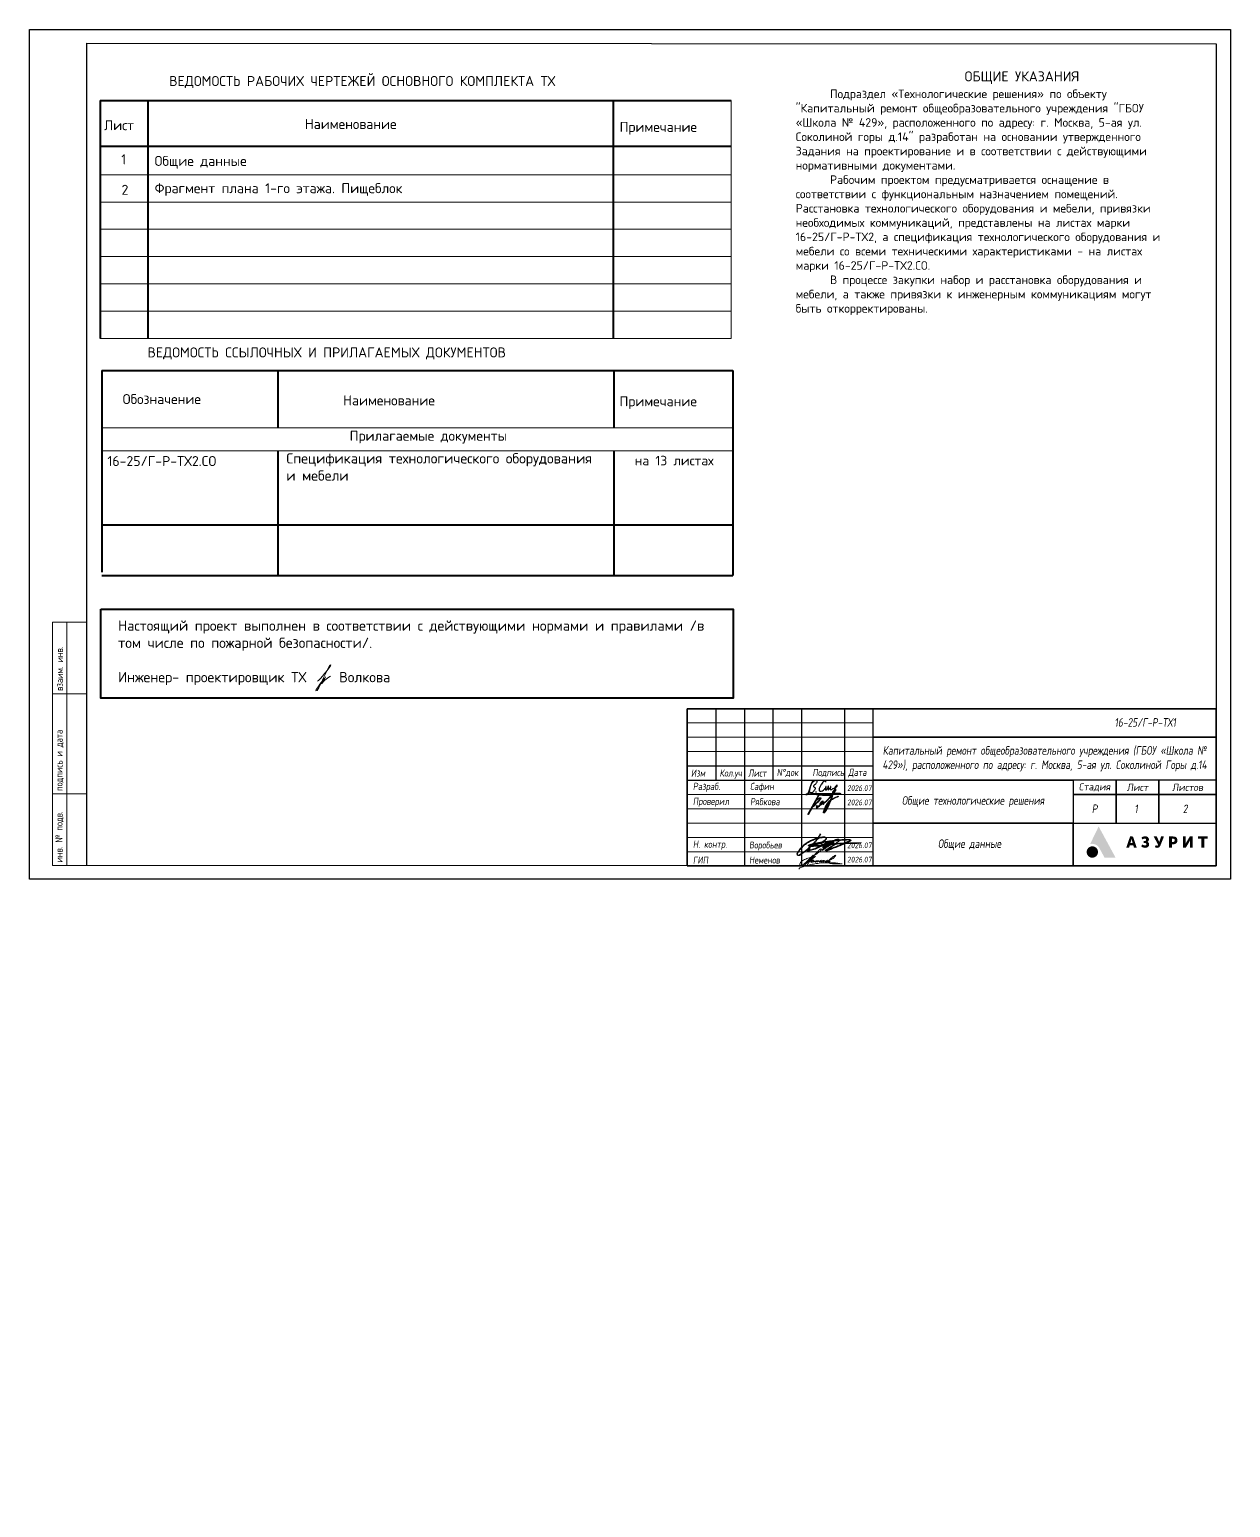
# Model space of a CAD drawing. Header units: millimetres. Extents: x -314343 to 8741575, y 21428 to 162031.
# Drawn here: x -302408 to -260408, y 76309 to 127980 of the extents above; entities that cross this region are included whole.
import ezdxf
from ezdxf.enums import TextEntityAlignment as Align

# ---------------------------------------------------------------- set-up
doc = ezdxf.new("R2010")
doc.units = ezdxf.units.MM
doc.header["$MEASUREMENT"] = 0
doc.layers.get('0').update_dxf_attribs({"color": 250, "lineweight": 9})
doc.layers.get('Defpoints').update_dxf_attribs({"color": 6})
for name, color, linetype, lineweight in [('_0', 250, 'Continuous', 9), ('_STAMP', 250, 'Continuous', 30), ('_TEXT', 189, 'Continuous', 30), ('АР_Штриховка кирпич', 250, 'Continuous', 9), ('ШТАМП', 7, 'Continuous', 15)]:
    doc.layers.add(name, color=color, linetype=linetype, lineweight=lineweight)
doc.layers.add('ПОДПИСИ', color=7, linetype='Continuous', lineweight=9, true_color=0x0052a5)
doc.styles.add('ICOCPEUR', font='isocpeur.ttf')
doc.styles.add('ISOCUPER', font='isocpeur.ttf', dxfattribs={"width": 0.85, "oblique": 7})
doc.styles.get("Standard").update_dxf_attribs({"font": 'isocpeur.ttf', "width": 0.7})
doc.styles.add('Архитект', font='isocpeur.ttf', dxfattribs={"width": 0.8, "oblique": 8})
doc.styles.add('Архитектурный', font='isocpeur.ttf', dxfattribs={"oblique": 8})
doc.styles.add('Архитектурный размер', font='isocpeur.ttf', dxfattribs={"width": 0.8, "oblique": 8})

# ---------------------------------------------------------------- blocks, each defined once
blk = doc.blocks.new('*T639')
at = {"layer": 'ШТАМП', "ltscale": 500, "transparency": 16777216}
for p, q in [((0, 0), (0, 8500)), ((0, 8500), (1200, 8500)), ((500, 0), (500, 8500)), ((1200, 0), (1200, 8500)), ((0, 6000), (1200, 6000)), ((0, 2500), (1200, 2500)), ((0, 0), (1200, 0))]:
    blk.add_line(p, q, dxfattribs=at)
at = {"layer": 'ШТАМП', "ltscale": 500, "transparency": 16777216, "char_height": 250, "attachment_point": 4, "rotation": 90}
for s, insert, width in [('взаим. инв.', (250, 6100), 2300), ('подпись и дата', (250, 2600), 3300), ('инв. № подв.', (250, 100), 2300)]:
    blk.add_mtext(s, dxfattribs=dict(at, insert=insert, width=width))
blk = doc.blocks.new('Логотип Азурит')
at = {"layer": '_STAMP', "linetype": 'Continuous', "true_color": 0x2a3756}
h = blk.add_hatch(color=159, dxfattribs=at)
h.dxf.hatch_style = 1
h.paths.add_polyline_path([(-39.4, 8.5), (-40.02, 9.65), (-40.61, 10.74), (-41.14, 11.7), (-41.62, 12.59), (-41.79, 12.89), (-41.86, 13.01), (-41.91, 12.94), (-41.99, 12.78), (-42.39, 11.96), (-42.77, 11.18), (-43.09, 10.5), (-43.47, 9.72), (-44.18, 8.26), (-44.5, 7.6), (-44.73, 7.14), (-44.85, 6.9), (-44.7, 6.93), (-44.51, 6.95), (-44.27, 6.97), (-44.09, 6.97), (-43.91, 6.96), (-43.74, 6.94), (-43.56, 6.91), (-43.39, 6.87), (-43.22, 6.81), (-43.05, 6.75), (-42.89, 6.68), (-42.73, 6.59), (-42.58, 6.5), (-42.43, 6.4), (-42.29, 6.29), (-42.15, 6.17), (-42.03, 6.04), (-41.91, 5.91), (-41.79, 5.77), (-41.72, 5.65), (-41.63, 5.5), (-41.3, 4.9), (-41.02, 4.39), (-40.57, 3.56), (-40.05, 2.59), (-39.78, 2.11), (-37.86, 2.11), (-36.5, 2.11), (-35.94, 2.12), (-36.48, 3.13), (-36.82, 3.75), (-37.16, 4.37), (-37.67, 5.33), (-38.2, 6.3), (-38.54, 6.93), (-38.87, 7.53)])
at = {"layer": '_STAMP', "linetype": 'Continuous', "true_color": 0x1447b7}
h = blk.add_hatch(color=162, dxfattribs=at)
h.dxf.hatch_style = 1
h.paths.add_polyline_path([(-42.09, 4.22), (-42.11, 4.4), (-42.15, 4.58), (-42.2, 4.76), (-42.27, 4.93), (-42.35, 5.1), (-42.45, 5.26), (-42.57, 5.41), (-42.7, 5.55), (-42.8, 5.64), (-42.91, 5.72), (-43.14, 5.86), (-43.38, 5.97), (-43.63, 6.05), (-43.89, 6.09), (-44.15, 6.1), (-44.42, 6.07), (-44.55, 6.04), (-44.68, 6.01), (-44.87, 5.94), (-45.05, 5.85), (-45.22, 5.74), (-45.37, 5.62), (-45.51, 5.49), (-45.63, 5.35), (-45.75, 5.19), (-45.84, 5.03), (-45.92, 4.85), (-45.98, 4.67), (-46.03, 4.49), (-46.06, 4.29), (-46.07, 4.1), (-46.05, 3.9), (-46.02, 3.7), (-45.97, 3.51), (-45.92, 3.37), (-45.87, 3.24), (-45.8, 3.11), (-45.72, 2.99), (-45.64, 2.88), (-45.54, 2.77), (-45.44, 2.67), (-45.33, 2.57), (-45.22, 2.49), (-45.1, 2.41), (-44.98, 2.34), (-44.85, 2.28), (-44.72, 2.22), (-44.58, 2.18), (-44.44, 2.15), (-44.3, 2.13), (-44.05, 2.12), (-43.8, 2.14), (-43.57, 2.19), (-43.34, 2.26), (-43.12, 2.37), (-42.92, 2.5), (-42.73, 2.65), (-42.56, 2.83), (-42.44, 2.99), (-42.34, 3.15), (-42.26, 3.32), (-42.19, 3.49), (-42.14, 3.67), (-42.11, 3.85), (-42.09, 4.03)])
at = {"layer": '_STAMP', "linetype": 'Continuous', "true_color": 0x2a3756}
h = blk.add_hatch(color=159, dxfattribs=at)
h.dxf.hatch_style = 1
h.paths.add_polyline_path([(-29.3, 7.88), (-29.63, 8.84), (-29.86, 9.53), (-30.37, 9.54), (-30.87, 9.54), (-30.93, 9.38), (-31.26, 8.4), (-31.64, 7.27), (-31.97, 6.31), (-32.19, 5.64), (-32.05, 5.63), (-31.71, 5.62), (-31.23, 5.62), (-31.11, 6.03), (-30.99, 6.44), (-30.37, 6.44), (-29.75, 6.44), (-29.63, 6.03), (-29.52, 5.62), (-29.03, 5.62), (-28.54, 5.62), (-28.6, 5.8), (-28.93, 6.79)])
h.paths.add_polyline_path([(-30.77, 7.21), (-30.74, 7.31), (-30.56, 7.93), (-30.43, 8.43), (-30.39, 8.59), (-30.37, 8.65), (-30.35, 8.64), (-30.31, 8.45), (-30.22, 8.08), (-30.11, 7.66), (-30.01, 7.33), (-29.97, 7.21), (-30.37, 7.21)], flags=16)
h = blk.add_hatch(color=159, dxfattribs=at)
h.dxf.hatch_style = 1
h.paths.add_polyline_path([(-24.39, 7.35), (-24.47, 7.43), (-24.56, 7.5), (-24.66, 7.56), (-24.81, 7.65), (-24.74, 7.69), (-24.65, 7.75), (-24.55, 7.86), (-24.45, 7.97), (-24.38, 8.09), (-24.35, 8.18), (-24.32, 8.25), (-24.31, 8.34), (-24.3, 8.45), (-24.3, 8.65), (-24.31, 8.73), (-24.34, 8.82), (-24.41, 8.99), (-24.51, 9.14), (-24.63, 9.28), (-24.78, 9.39), (-24.95, 9.48), (-25.13, 9.55), (-25.34, 9.59), (-25.56, 9.6), (-25.74, 9.6), (-25.91, 9.58), (-26.08, 9.55), (-26.23, 9.51), (-26.39, 9.46), (-26.53, 9.39), (-26.67, 9.32), (-26.8, 9.23), (-26.9, 9.15), (-26.81, 8.98), (-26.64, 8.66), (-26.54, 8.5), (-26.51, 8.5), (-26.46, 8.54), (-26.35, 8.61), (-26.21, 8.67), (-26.07, 8.73), (-25.93, 8.77), (-25.82, 8.79), (-25.72, 8.79), (-25.62, 8.79), (-25.53, 8.76), (-25.46, 8.73), (-25.39, 8.68), (-25.34, 8.62), (-25.3, 8.55), (-25.26, 8.45), (-25.26, 8.36), (-25.27, 8.27), (-25.32, 8.18), (-25.36, 8.13), (-25.39, 8.08), (-25.44, 8.05), (-25.49, 8.02), (-25.63, 7.99), (-25.84, 7.98), (-26.1, 7.97), (-26.1, 7.6), (-26.1, 7.24), (-25.78, 7.23), (-25.54, 7.21), (-25.45, 7.2), (-25.38, 7.18), (-25.33, 7.15), (-25.28, 7.12), (-25.25, 7.08), (-25.21, 7.02), (-25.19, 6.96), (-25.17, 6.9), (-25.17, 6.76), (-25.18, 6.7), (-25.2, 6.64), (-25.23, 6.58), (-25.26, 6.53), (-25.31, 6.49), (-25.37, 6.45), (-25.44, 6.43), (-25.52, 6.41), (-25.69, 6.39), (-25.78, 6.39), (-25.87, 6.41), (-26, 6.45), (-26.16, 6.51), (-26.3, 6.6), (-26.43, 6.69), (-26.53, 6.76), (-26.77, 6.45), (-26.93, 6.26), (-26.97, 6.2), (-26.98, 6.15), (-26.97, 6.11), (-26.94, 6.07), (-26.82, 5.97), (-26.62, 5.84), (-26.41, 5.73), (-26.19, 5.65), (-25.97, 5.59), (-25.78, 5.57), (-25.53, 5.57), (-25.3, 5.58), (-25.12, 5.61), (-24.99, 5.65), (-24.87, 5.71), (-24.75, 5.78), (-24.64, 5.85), (-24.54, 5.94), (-24.45, 6.03), (-24.37, 6.13), (-24.31, 6.23), (-24.25, 6.37), (-24.21, 6.51), (-24.2, 6.66), (-24.2, 6.82), (-24.21, 6.94), (-24.24, 7.06), (-24.28, 7.16), (-24.33, 7.26)])
h = blk.add_hatch(color=159, dxfattribs=at)
h.dxf.hatch_style = 1
h.paths.add_polyline_path([(-19.61, 8.04), (-19.36, 8.68), (-19.14, 9.22), (-19.03, 9.53), (-19.17, 9.54), (-19.52, 9.54), (-20.02, 9.54), (-20.05, 9.44), (-20.31, 8.65), (-20.59, 7.81), (-20.63, 7.68), (-20.66, 7.62), (-20.67, 7.61), (-20.7, 7.67), (-20.82, 7.97), (-21.01, 8.4), (-21.34, 9.1), (-21.54, 9.54), (-22.06, 9.54), (-22.58, 9.54), (-22.4, 9.17), (-21.88, 8.17), (-21.32, 7.06), (-21.11, 6.63), (-21.09, 6.56), (-21.1, 6.52), (-21.15, 6.45), (-21.21, 6.41), (-21.28, 6.38), (-21.37, 6.37), (-21.45, 6.37), (-21.55, 6.39), (-21.64, 6.43), (-21.74, 6.49), (-21.82, 6.53), (-21.86, 6.49), (-21.92, 6.39), (-22.11, 6.05), (-22.23, 5.85), (-22.18, 5.81), (-22.08, 5.75), (-21.95, 5.69), (-21.81, 5.63), (-21.69, 5.59), (-21.51, 5.57), (-21.31, 5.57), (-21.12, 5.59), (-20.97, 5.62), (-20.88, 5.66), (-20.79, 5.71), (-20.71, 5.77), (-20.63, 5.84), (-20.56, 5.93), (-20.48, 6.02), (-20.35, 6.23), (-20.28, 6.35), (-20.21, 6.51), (-19.92, 7.25)])
h = blk.add_hatch(color=159, dxfattribs=at)
h.dxf.hatch_style = 1
h.paths.add_polyline_path([(-14.46, 7.53), (-14.41, 7.64), (-14.37, 7.74), (-14.33, 7.96), (-14.31, 8.19), (-14.32, 8.41), (-14.37, 8.63), (-14.45, 8.83), (-14.5, 8.93), (-14.55, 9.02), (-14.62, 9.1), (-14.69, 9.18), (-14.81, 9.29), (-14.92, 9.37), (-15.06, 9.43), (-15.21, 9.49), (-15.33, 9.52), (-15.49, 9.53), (-16.3, 9.54), (-17.21, 9.54), (-17.21, 7.58), (-17.21, 5.62), (-16.73, 5.62), (-16.25, 5.62), (-16.25, 6.23), (-16.25, 6.83), (-15.87, 6.83), (-15.58, 6.84), (-15.35, 6.86), (-15.17, 6.91), (-14.99, 6.98), (-14.83, 7.08), (-14.69, 7.2), (-14.56, 7.36)])
h.paths.add_polyline_path([(-15.6, 7.68), (-15.67, 7.66), (-15.95, 7.66), (-16.25, 7.66), (-16.25, 8.2), (-16.25, 8.74), (-15.93, 8.73), (-15.64, 8.72), (-15.57, 8.7), (-15.51, 8.67), (-15.42, 8.6), (-15.35, 8.51), (-15.32, 8.45), (-15.3, 8.39), (-15.29, 8.19), (-15.29, 8.07), (-15.3, 8), (-15.32, 7.94), (-15.35, 7.88), (-15.39, 7.82), (-15.43, 7.78), (-15.53, 7.71)], flags=16)
h = blk.add_hatch(color=159, dxfattribs=at)
h.dxf.hatch_style = 1
h.paths.add_polyline_path([(-10.09, 7.82), (-9.98, 8.03), (-9.94, 8.12), (-9.95, 7.93), (-9.96, 7.49), (-9.97, 6.69), (-9.97, 5.62), (-9.5, 5.62), (-9.04, 5.62), (-9.04, 7.58), (-9.04, 9.54), (-9.51, 9.54), (-9.99, 9.54), (-10.36, 8.91), (-10.84, 8.1), (-11.03, 7.78), (-11.26, 7.34), (-11.37, 7.13), (-11.42, 7.05), (-11.41, 7.31), (-11.39, 7.78), (-11.39, 8.55), (-11.39, 9.54), (-11.86, 9.54), (-12.34, 9.54), (-12.34, 7.58), (-12.34, 5.62), (-11.86, 5.62), (-11.37, 5.62), (-11.18, 5.95), (-10.61, 6.89), (-10.31, 7.42)])
h = blk.add_hatch(color=159, dxfattribs=at)
h.dxf.hatch_style = 1
h.paths.add_polyline_path([(-3.74, 9.14), (-3.74, 9.54), (-5.42, 9.54), (-7.09, 9.54), (-7.09, 9.14), (-7.09, 8.74), (-6.5, 8.74), (-5.9, 8.74), (-5.9, 7.18), (-5.9, 5.62), (-5.43, 5.62), (-4.95, 5.62), (-4.95, 7.18), (-4.95, 8.74), (-4.35, 8.74), (-3.74, 8.74)])
blk = doc.blocks.new('A$Cd93aea02')
at = {"lineweight": 25}
for p, q in [((-4384, -1932), (-1367, 3562)), ((-4262, -1932), (-1245, 3562))]:
    blk.add_line(p, q, dxfattribs=at)
for points in [[(-1879, 618), (-2051, 66), (-897, 875), (-230, 1770), (-1039, 931), (-985, 788), (-326, 1305), (67, 1533), (-214, 885), (-164, 1092), (132, 1354), (312, 1478), (2149, 3300), (3339, 5144), (2538, 4319), (2473, 3970), (-36, -1467), (1397, 1518), (4116, 3176)], [(-1756, 618), (-1928, 66), (-775, 875), (-107, 1770), (-916, 931), (-863, 788), (-203, 1305), (189, 1533), (-92, 885), (-41, 1092), (254, 1354), (434, 1478), (2272, 3300), (3462, 5144), (2661, 4319), (2596, 3970), (87, -1467), (1519, 1518), (4239, 3176)], [(-2336, 1798), (-1774, 2325), (-1108, 2692), (-3367, -80)], [(-2213, 1798), (-1651, 2325), (-985, 2692), (-3244, -80)], [(-1367, 3562), (-1204, 3712), (-1054, 3787)], [(-1245, 3562), (-1081, 3712), (-931, 3787)]]:
    blk.add_spline(points, degree=3, dxfattribs=at)
blk = doc.blocks.new('A$C2B604C4E')
at = {"lineweight": 25, "ltscale": 100}
blk.add_hatch(color=0, dxfattribs=at).paths.add_polyline_path([(-415, -285, 1), (-378, -285, 1)])
at = {"color": 0, "lineweight": 25, "ltscale": 100}
blk.add_circle((-396, -285), 18.4, dxfattribs=at)
for points in [[(203, 304), (158, 344), (115, 350), (65, 344), (15, 303), (-71, 189), (-144, 42), (-192, -41), (-212, -123), (-212, -174), (-185, -212), (-139, -238), (-83, -238), (48, -174), (112, -108), (161, -60), (200, -8), (209, 29), (200, 49), (177, 25), (161, -19), (165, -99), (189, -171), (273, -99), (300, -67), (326, -16), (350, 23), (350, 46), (343, 63), (315, 63), (312, 34), (316, -67), (323, -160), (411, -86), (473, -19), (492, 26), (481, 51), (462, 25), (478, -149), (610, -85), (731, -21), (850, 62), (850, 138), (809, 106), (673, -143), (546, -443), (483, -481), (372, -495), (162, -495), (-194, -468), (-559, -434), (-733, -420), (-911, -407), (-993, -425), (-943, -425), (-783, -405), (-661, -379), (-433, -372), (-46, -372), (381, -372), (744, -354), (967, -354), (1071, -372)], [(-609, 351), (-787, -188), (-841, -377), (-893, -450), (-817, -266), (-634, 250), (-487, 382), (-385, 416), (-344, 416), (-344, 341), (-369, 268), (-414, 205), (-480, 131), (-544, 66), (-544, 44), (-506, 6), (-453, -38), (-453, -89), (-487, -185), (-548, -258), (-612, -314), (-659, -332), (-721, -308), (-748, -268)]]:
    blk.add_spline(points, degree=3, dxfattribs=at)
blk = doc.blocks.new('Воробьев')
at = {"color": 0}
for points in [[(9, 6.23), (8.81, 5.8), (8.47, 5.27), (8.06, 4.65), (7.64, 4.14), (7.22, 3.56), (6.72, 3.01), (6.11, 2.31), (5.34, 1.61), (4.69, 1), (3.94, 0.4), (3.23, -0.16), (2.53, -0.65), (1.89, -1.09), (1.34, -1.28), (1.02, -1.07), (0.94, -0.69), (1.15, -0.19), (1.44, 0.22), (1.96, 0.94), (2.46, 1.52), (2.89, 1.97), (3.29, 2.38), (3.79, 2.78), (4.4, 3.2), (5.19, 3.67), (5.98, 4.05), (6.55, 4.3), (7.29, 4.56), (7.91, 4.74), (8.67, 4.94), (9.55, 5.11), (10.18, 5.19), (10.76, 5.1), (10.97, 4.89), (10.94, 4.46), (10.66, 4.11), (10.33, 3.82), (9.6, 3.39), (8.89, 3.03), (8.22, 2.76), (7.46, 2.41), (6.88, 2.19), (6.5, 2.15), (6.49, 2.23), (6.75, 2.44), (7.37, 2.71), (8.05, 2.96), (8.6, 3.07), (9.07, 3.1), (9.42, 3.03), (9.52, 2.83), (9.47, 2.44), (9.3, 2.18), (8.99, 1.9), (8.61, 1.65), (8.09, 1.43), (7.11, 1.04), (6.25, 0.73), (5.34, 0.49), (4.81, 0.42), (4.32, 0.49), (4.32, 0.67), (4.44, 0.76), (4.61, 0.86), (5.42, 1.09)], [(9.07, 6.13), (8.88, 5.69), (8.54, 5.16), (8.13, 4.55), (7.71, 4.04), (7.29, 3.45), (6.79, 2.9), (6.18, 2.21), (5.41, 1.5), (4.76, 0.9), (4, 0.29), (3.3, -0.27), (2.6, -0.76), (1.96, -1.19), (1.41, -1.38), (1.09, -1.18), (1.01, -0.79), (1.22, -0.29), (1.51, 0.12), (2.03, 0.83), (2.53, 1.42), (2.96, 1.86), (3.36, 2.27), (3.86, 2.67), (4.47, 3.1), (5.26, 3.56), (6.05, 3.95), (6.62, 4.2), (7.36, 4.46), (7.98, 4.63), (8.74, 4.84), (9.62, 5), (10.25, 5.09), (10.83, 5), (11.04, 4.78), (11.01, 4.35), (10.73, 4), (10.4, 3.71), (9.67, 3.29), (8.96, 2.92), (8.29, 2.65), (7.53, 2.31), (6.95, 2.09), (6.57, 2.04), (6.56, 2.12), (6.82, 2.34), (7.44, 2.61), (8.12, 2.86), (8.67, 2.96), (9.14, 3), (9.49, 2.92), (9.59, 2.73), (9.54, 2.34), (9.37, 2.08), (9.06, 1.8), (8.68, 1.55), (8.16, 1.32), (7.18, 0.93), (6.32, 0.63), (5.41, 0.38), (4.88, 0.32), (4.39, 0.39), (4.39, 0.56), (4.51, 0.66), (4.68, 0.76), (5.49, 0.98)]]:
    blk.add_spline(points, degree=3, dxfattribs=at)
for points in [[(23.09, 3.04), (19.6, 2.99), (16.88, 2.95), (15.26, 2.8), (13.68, 2.68), (11.9, 2.53), (10.74, 2.41), (9.29, 2.14), (7.52, 2.04), (6.46, 1.95), (5.89, 1.94), (5.28, 1.96), (4.94, 2.06), (4.85, 2.22), (4.95, 2.31), (5.22, 2.4), (5.81, 2.6), (6.31, 2.74), (6.95, 2.9), (7.74, 3.05), (9.12, 3.32), (11.12, 3.63), (12.77, 3.84), (14.84, 4.04), (16.43, 4.21), (17.58, 4.27), (18.78, 4.34), (19.26, 4.28), (19.55, 4.19), (19.63, 4.04), (19.5, 3.92), (19.23, 3.75), (18.51, 3.41), (17.75, 3.07), (16.46, 2.49), (15.49, 2.1), (14.61, 1.73), (13.82, 1.42), (13.18, 1.2), (12.55, 0.9), (11.86, 0.65), (11.27, 0.44), (10.95, 0.4), (10.83, 0.43), (10.84, 0.49), (10.93, 0.59), (11.35, 0.85), (11.85, 1.24), (12.69, 1.78), (13.15, 2.09), (13.75, 2.47), (14.58, 3.04), (15.03, 3.38), (15.41, 3.75), (15.63, 4.03), (15.6, 4.2), (15.48, 4.27), (15.14, 4.32), (14.86, 4.24), (14.51, 4.16), (14.21, 4.04), (13.45, 3.79), (13.02, 3.58), (12.51, 3.22), (11.86, 2.75), (11.26, 2.22), (10.74, 1.69), (10.22, 1.14), (9.48, 0.44), (9.91, 0.77), (10.4, 1.13), (10.94, 1.5), (11.68, 1.99), (13.09, 2.87), (13.46, 3.15), (13.93, 3.43), (13.64, 3.3), (13.14, 3.07), (12.58, 2.83), (12.04, 2.58), (10.84, 2.06), (10.51, 1.91), (10.03, 1.87), (9.83, 2.07), (10.16, 2.37), (10.72, 2.68), (11.51, 3.12), (11.91, 3.2), (12.37, 3.24), (12.59, 3.05), (12.34, 2.77), (11.77, 2.09), (11.32, 1.81), (10.87, 1.54), (10.48, 1.35), (10.03, 1.33), (9.92, 1.56), (10.05, 1.81), (10.29, 2.09), (10.63, 2.48), (11.01, 2.79), (11.56, 3.15), (11.75, 3.24), (11, 2.99), (10.23, 2.6), (9.88, 2.39), (9.2, 1.91)], [(23.16, 2.93), (19.67, 2.89), (16.95, 2.84), (15.33, 2.7), (13.75, 2.58), (11.97, 2.43), (10.81, 2.31), (9.36, 2.04), (7.59, 1.93), (6.53, 1.85), (5.96, 1.84), (5.35, 1.86), (5.01, 1.96), (4.92, 2.11), (5.02, 2.2), (5.29, 2.3), (5.88, 2.5), (6.38, 2.64), (7.02, 2.8), (7.81, 2.95), (9.19, 3.22), (11.19, 3.52), (12.84, 3.73), (14.91, 3.94), (16.5, 4.11), (17.65, 4.16), (18.85, 4.23), (19.33, 4.18), (19.62, 4.08), (19.7, 3.94), (19.57, 3.82), (19.3, 3.65), (18.58, 3.3), (17.82, 2.97), (16.53, 2.39), (15.56, 1.99), (14.68, 1.63), (13.89, 1.32), (13.25, 1.09), (12.62, 0.79), (11.93, 0.54), (11.34, 0.33), (11.02, 0.3), (10.9, 0.32), (10.91, 0.39), (11, 0.48), (11.42, 0.75), (11.92, 1.13), (12.75, 1.68), (13.22, 1.98), (13.82, 2.37), (14.65, 2.93), (15.1, 3.28), (15.48, 3.65), (15.7, 3.93), (15.67, 4.1), (15.55, 4.17), (15.21, 4.22), (14.93, 4.14), (14.58, 4.06), (14.28, 3.93), (13.52, 3.68), (13.09, 3.47), (12.58, 3.12), (11.93, 2.65), (11.33, 2.11), (10.81, 1.58), (10.29, 1.03), (9.55, 0.33), (9.98, 0.66), (10.47, 1.03), (11.01, 1.4), (11.75, 1.89), (13.16, 2.77), (13.53, 3.04), (14, 3.32), (13.71, 3.19), (13.21, 2.96), (12.65, 2.73), (12.11, 2.48), (10.91, 1.95), (10.58, 1.8), (10.1, 1.76), (9.9, 1.96), (10.23, 2.26), (10.79, 2.58), (11.58, 3.02), (11.98, 3.1), (12.44, 3.13), (12.66, 2.95), (12.41, 2.67), (11.84, 1.99), (11.39, 1.7), (10.94, 1.43), (10.55, 1.24), (10.1, 1.23), (9.99, 1.46), (10.12, 1.71), (10.36, 1.99), (10.7, 2.37), (11.08, 2.68), (11.63, 3.05), (11.82, 3.14), (11.07, 2.89), (10.3, 2.49), (9.95, 2.28), (9.27, 1.8)]]:
    blk.add_open_spline(points, degree=3, dxfattribs=at)
blk = doc.blocks.new('Неменов')
at = {"layer": 'ПОДПИСИ'}
for points in [[(44385.28, 26773.62), (44385.4, 26773.92), (44385.82, 26774.46), (44386.26, 26774.88), (44386.68, 26775.31), (44386.92, 26775.52), (44387.56, 26776.07), (44386.71, 26775.48), (44386.36, 26775.33), (44385.84, 26775.08), (44385.47, 26774.85), (44385.17, 26774.54), (44384.9, 26774.25), (44384.73, 26774), (44384.56, 26773.64), (44384.97, 26774.05), (44385.56, 26774.6), (44386.05, 26775.09), (44386.7, 26775.75), (44387.01, 26776.08), (44387.52, 26776.69), (44387.97, 26777.16), (44388.49, 26777.69), (44388.73, 26777.9), (44389, 26778.06), (44389.12, 26778.06), (44389.12, 26777.92), (44388.98, 26777.64), (44388.37, 26777.08), (44387.89, 26776.67), (44387.28, 26776.32), (44386.37, 26775.82), (44385.14, 26775.39), (44383.93, 26774.83), (44383.43, 26774.36), (44383.22, 26773.85), (44383.22, 26773.49), (44383.72, 26773.37), (44384.08, 26773.64), (44385.13, 26774.59), (44386.04, 26775.51), (44386.97, 26776.37), (44385.33, 26774.76)], [(44386.27, 26774.52), (44386.76, 26774.69), (44387.03, 26774.95), (44386.83, 26774.95), (44386.31, 26774.62), (44386.27, 26774.52), (44386.27, 26774.45), (44387.35, 26774.7), (44386.98, 26774.46), (44387.97, 26774.88), (44387.47, 26774.52), (44387.47, 26774.4), (44388.35, 26774.86), (44388, 26774.48), (44389.15, 26774.96), (44388.51, 26774.46), (44389.67, 26774.88), (44389.02, 26774.44), (44390, 26774.86), (44389.59, 26774.46), (44390.84, 26774.98), (44390.23, 26774.54), (44391.84, 26775.15), (44392.4, 26775.45), (44392.82, 26775.9), (44393.19, 26776.38), (44392.41, 26775.93), (44391.71, 26775.35), (44391.18, 26774.88), (44390.97, 26774.55), (44390.97, 26774.44), (44391.38, 26774.51), (44391.54, 26774.67), (44391.11, 26774.67), (44390.59, 26774.54), (44390.46, 26774.41), (44390.9, 26774.2), (44394.9, 26773.96)], [(44383.03, 26772.46), (44383.03, 26772.68), (44383.41, 26772.91), (44384.1, 26773.16), (44385.03, 26773.42), (44386.21, 26773.74), (44387.75, 26774), (44389.31, 26774.23), (44390.9, 26774.23), (44392.49, 26774.23), (44394.9, 26773.96)]]:
    blk.add_spline(points, degree=3, dxfattribs=at)
blk = doc.blocks.new('A$Ca2c60459')
at = {"layer": '_STAMP', "lineweight": 30}
for p, q in [((-175.17, 55.13), (-175.17, 30.13)), ((-165.17, 55.13), (-165.17, 0.13)), ((-155.17, 55.13), (-155.17, 30.13)), ((-145.17, 55.13), (-145.17, 0.13)), ((-130.17, 55.13), (-130.17, 0.13)), ((-185.17, 35.13), (-120.17, 35.13)), ((-185.17, 30.13), (-120.17, 30.13))]:
    blk.add_line(p, q, dxfattribs=at)
at = {"layer": '_STAMP', "lineweight": -2}
for p, q in [((-120.17, 55.13), (-120.17, 0.13)), ((-185.17, 50.13), (-120.17, 50.13)), ((-185.17, 45.13), (-120.17, 45.13)), ((-185.17, 40.13), (-120.17, 40.13)), ((-185.17, 25.13), (-120.17, 25.13)), ((-185.17, 20.13), (-120.17, 20.13)), ((-185.17, 15.13), (-120.17, 15.13)), ((-185.17, 10.13), (-120.17, 10.13)), ((-185.17, 5.13), (-120.17, 5.13))]:
    blk.add_line(p, q, dxfattribs=at)
blk.add_lwpolyline([(-185.17, 0.13), (-0.17, 0.13), (-0.17, 55.13), (-185.17, 55.13)], close=True, dxfattribs=at)
at = {"layer": '_STAMP', "lineweight": 30}
for points in [[(-185.17, 0.13), (-0.17, 0.13), (-0.17, 55.13), (-185.17, 55.13)], [(-120.17, 55.13), (-0.17, 55.13), (-0.17, 45.13), (-120.17, 45.13)], [(-120.17, 45.13), (-0.17, 45.13), (-0.17, 30.13), (-120.17, 30.13)], [(-120.17, 30.13), (-50.17, 30.13), (-50.17, 15.13), (-120.17, 15.13)], [(-50.17, 25.13), (-35.17, 25.13), (-35.17, 30.13), (-50.17, 30.13)], [(-35.17, 25.13), (-20.17, 25.13), (-20.17, 30.13), (-35.17, 30.13)], [(-20.17, 25.13), (-0.17, 25.13), (-0.17, 30.13), (-20.17, 30.13)], [(-50.17, 15.13), (-35.17, 15.13), (-35.17, 25.13), (-50.17, 25.13)], [(-35.17, 15.13), (-20.17, 15.13), (-20.17, 25.13), (-35.17, 25.13)], [(-20.17, 15.13), (-0.17, 15.13), (-0.17, 25.13), (-20.17, 25.13)], [(-120.17, 15.13), (-50.17, 15.13), (-50.17, 0.13), (-120.17, 0.13)], [(-50.17, 15.13), (-0.17, 15.13), (-0.17, 0.13), (-50.17, 0.13)]]:
    blk.add_lwpolyline(points, close=True, dxfattribs=at)
at = {"linetype": 'Continuous'}
blk.add_blockref('Логотип Азурит', (0.6, 0.91), dxfattribs=at)
at = {"color": 172, "true_color": 0x1616e3, "xscale": 1.266684842857199, "yscale": 1.266684842857199, "zscale": 1.266684842857199}
blk.add_blockref('Неменов', (-56365.31, -33913.27), dxfattribs=at)
at = {"layer": '_TEXT', "color": 172, "true_color": 0x1616e3}
blk.add_blockref('Воробьев', (-147.63, 5.13), dxfattribs=at)
at = {"layer": 'ПОДПИСИ'}
for name, p, xscale, yscale, zscale in [('A$C2B604C4E', (-137.78, 27.68), 0.005904900000000002, 0.005904900000000002, 0.005904900000000002), ('A$Cd93aea02', (-137.47, 20.55), 0.00125, 0.00125, 0.00125)]:
    blk.add_blockref(name, p, dxfattribs=dict(at, xscale=xscale, yscale=yscale, zscale=zscale))
at = {"layer": '_STAMP', "style": 'Архитектурный', "oblique": 8, "width": 0.8}
for p in [(-129.24, 26.36), (-129.24, 21.36), (-129.24, 6.36), (-129.24, 1.36)]:
    blk.add_text('2026.07', height=2, dxfattribs=at).set_placement(p)
at = {"layer": '_STAMP', "color": 7, "lineweight": -2, "attachment_point": 4, "style": 'Архитектурный размер'}
for s, width, gutter_width, heights, insert, char_height in [('{\\C256;\\c0;16-25/Г-P-ТХ1}', 69.1586, 0, [9.61], (-35.69, 50.33), 3), ('Изм', 10, 12.5, [0], (-183.84, 32.63), 2.5), ('{\\W0.7;Кол.уч}', 10, 12.5, [0], (-173.84, 32.3), 2.5), ('Лист', 10, 12.5, [0], (-163.84, 32.63), 2.5), ('N%%Dдок', 10, 12.5, [0], (-153.84, 32.63), 2.5), ('Подпись', 10, 12.5, [0], (-141.34, 32.63), 2.5), ('Дата', 10, 12.5, [0], (-128.84, 32.63), 2.5), ('Разраб.', 20, 12.5, [0], (-183.17, 27.63), 2.5), ('Сафин', 20, 12.5, [0], (-163.17, 27.63), 2.5), ('Проверил', 20, 12.5, [0], (-183.17, 22.4), 2.5), ('Рябкова', 20, 12.5, [0], (-163.17, 22.63), 2.5), ('Н. контр.', 20, 12.5, [0], (-183.17, 7.4), 2.5), ('ГИП', 20, 12.5, [0], (-183.17, 2.17), 2.5)]:
    blk.add_mtext_dynamic_manual_height_columns(s, width=width, gutter_width=gutter_width, heights=heights, dxfattribs=dict(at, insert=insert, char_height=char_height))
at = {"layer": '_STAMP', "color": 7, "lineweight": -2, "char_height": 3, "attachment_point": 5, "style": 'Архитектурный размер'}
for s, insert, width in [('{\\C256;Капитальный ремонт общеобразовательного учреждения (ГБОУ «Школа № 429»), расположенного по адресу: г. Москва, 5-ая ул. Соколиной Горы д.14}', (-60.17, 37.63), 120), ('Общие технологические решения', (-85.17, 22.63), 70)]:
    blk.add_mtext(s, dxfattribs=dict(at, insert=insert, width=width))
at = {"layer": '_STAMP', "lineweight": -2, "char_height": 2.5, "attachment_point": 5, "style": 'Архитектурный'}
for s, insert in [('Стадия', (-42.67, 27.63)), ('Лист', (-27.67, 27.63)), ('Листов', (-10.17, 27.63))]:
    blk.add_mtext_dynamic_manual_height_columns(s, width=15, gutter_width=12.5, heights=[0], dxfattribs=dict(at, insert=insert))
at = {"layer": '_TEXT', "lineweight": -2, "insert": (-42.67, 20.13), "char_height": 3, "attachment_point": 5, "style": 'Архитект'}
blk.add_mtext_dynamic_manual_height_columns('Р', width=13.3529, gutter_width=12.5, heights=[9.08], dxfattribs=at)
at = {"layer": '_TEXT', "color": 0, "char_height": 2.4, "attachment_point": 4, "style": 'ISOCUPER'}
for s, insert in [('Воробьев', (-163.5, 7.14)), ('Неменов', (-163.5, 2.2))]:
    blk.add_mtext_dynamic_manual_height_columns(s, width=19.0361, gutter_width=12.5, heights=[0], dxfattribs=dict(at, insert=insert))

msp = doc.modelspace()

# ---------------------------------------------------------------- hatches: boundary and pattern name
at = {"layer": 'АР_Штриховка кирпич', "ltscale": 100}
h = msp.add_hatch(dxfattribs=at)
h.set_pattern_fill('ANSI32', color=256, scale=500)
h.paths.add_polyline_path([(-265043.8, 76559.3), (-265043.8, 76309.3), (-263043.8, 76309.3), (-263043.8, 76559.3)], flags=0)

# ---------------------------------------------------------------- linework, layer by layer
at = {"layer": '_0', "color": 160, "lineweight": 20, "true_color": 0x2945fb}
msp.add_open_spline([(-292332.9, 105192.2), (-292279.9, 105233.6), (-291859.1, 105706.3), (-291875.5, 105772.7), (-291900.4, 105874), (-292341, 104744.8), (-292390.5, 104861.4), (-292407.5, 104901.4), (-292292.2, 105035.4), (-292256.9, 105087.9), (-292241.3, 105110.9), (-292059.1, 105344.2), (-292056, 105344.7), (-292108, 105228.5), (-292134.2, 105205), (-292193.6, 105109.8), (-292227.1, 105056.1), (-292126.3, 105195), (-292081.5, 105231.8), (-292027.1, 105276.4), (-291958.2, 105322.9), (-291877.8, 105376.2)], degree=3, knots=[0, 0, 0, 0, 0.1428571, 0.1428571, 0.1428571, 0.2857143, 0.2857143, 0.2857143, 0.4285714, 0.4285714, 0.4285714, 0.5714286, 0.5714286, 0.5714286, 0.7142857, 0.7142857, 0.7142857, 0.8571429, 0.8571429, 0.8571429, 1, 1, 1, 1], dxfattribs=at)
at = {"layer": 'Defpoints', "color": 3}
for points in [[(-260408.5, 127979.5), (-260408.5, 98279.5), (-302408.5, 98279.5), (-302408.5, 127979.5)], [(-300408.5, 127501.4), (-260908.5, 127479.5), (-260908.5, 98735.6), (-300408.5, 98757.6)]]:
    msp.add_lwpolyline(points, close=True, dxfattribs=at)
at = {"layer": 'Defpoints', "color": 3, "ltscale": 100}
msp.add_lwpolyline([(-279408.5, 104235.6), (-260908.5, 104235.6), (-260908.5, 98735.6), (-279408.5, 98735.6)], close=True, dxfattribs=at)
at = {"layer": 'Defpoints', "ltscale": 100}
msp.add_lwpolyline([(-279408.5, 104235.6), (-260908.5, 104235.6), (-260908.5, 98735.6), (-279408.5, 98735.6)], close=True, dxfattribs=at)
at = {"layer": 'ШТАМП', "color": 0, "lineweight": 40}
for p, q in [((-299941.4, 125503.6), (-277874.5, 125503.6)), ((-299941.4, 125503.6), (-299941.4, 117182.4)), ((-298274.9, 125503.6), (-298274.9, 117182.4)), ((-282000.2, 125503.6), (-282000.2, 117182.4)), ((-299941.4, 123903.6), (-277874.5, 123903.6)), ((-299876.8, 116054.1), (-299876.8, 109009.3)), ((-299876.8, 116054.1), (-277809.9, 116054.1)), ((-293721.4, 116054.1), (-293721.4, 114054.1)), ((-281977.4, 116054.1), (-281977.4, 114054.1)), ((-277809.9, 116054.1), (-277809.9, 108897.1)), ((-293721.4, 113254.1), (-293721.4, 110666.5)), ((-281977.4, 113254.1), (-281977.4, 110666.5)), ((-299876.8, 110666.5), (-277809.9, 110666.5)), ((-293721.4, 110666.5), (-293721.4, 108897.1)), ((-281977.4, 110666.5), (-281977.4, 108897.1)), ((-299876.8, 108897.1), (-277809.9, 108897.1))]:
    msp.add_line(p, q, dxfattribs=at)
at = {"layer": 'ШТАМП', "color": 0}
for p, q in [((-277874.5, 125503.6), (-277874.5, 117182.4)), ((-299941.4, 122903.6), (-277874.5, 122903.6)), ((-299941.4, 121950.1), (-277874.5, 121950.1)), ((-299941.4, 120996.6), (-277874.5, 120996.6)), ((-299941.4, 120043), (-277874.5, 120043)), ((-299941.4, 119089.5), (-277874.5, 119089.5)), ((-299941.4, 118135.9), (-277874.5, 118135.9)), ((-299941.4, 117182.4), (-277874.5, 117182.4)), ((-299876.8, 114054.1), (-277809.9, 114054.1)), ((-299876.8, 113254.1), (-277809.9, 113254.1)), ((-282088.4, 113254.1), (-280631.2, 113254.1)), ((-299876.8, 110666.5), (-277809.9, 110666.5)), ((-299876.8, 110666.5), (-277809.9, 110666.5)), ((-299876.8, 110666.5), (-277809.9, 110666.5)), ((-282088.4, 110666.5), (-280631.2, 110666.5)), ((-299876.8, 108897.1), (-277809.9, 108897.1)), ((-299876.8, 108897.1), (-277809.9, 108897.1))]:
    msp.add_line(p, q, dxfattribs=at)
at = {"layer": 'ШТАМП'}
for points in [[(-260408.5, 127979.5), (-260408.5, 98279.5), (-302408.5, 98279.5), (-302408.5, 127979.5)], [(-300408.5, 127501.4), (-260908.5, 127479.5), (-260908.5, 98735.6), (-300408.5, 98757.6)]]:
    msp.add_lwpolyline(points, close=True, dxfattribs=at)
at = {"layer": 'ШТАМП', "color": 0, "lineweight": 40}
msp.add_lwpolyline([(-299915.2, 107717), (-277801.1, 107717), (-277801.1, 104608), (-299915.2, 104608)], close=True, dxfattribs=at)

# ---------------------------------------------------------------- block references
msp.add_blockref('*T639', (-301608.5, 98757.6))
at = {"layer": 'ШТАМП', "xscale": 100, "yscale": 100, "zscale": 100}
msp.add_blockref('A$Ca2c60459', (-260891.6, 98722.6), dxfattribs=at)

# ---------------------------------------------------------------- texts
at = {"layer": '_STAMP', "color": 7, "lineweight": -2, "char_height": 300, "attachment_point": 5, "style": 'Архитектурный размер'}
for s, width, heights, insert in [('1', 1209.51, [728.3], (-263706.6, 100733.8)), ('2', 1209.51, [728.3], (-261988.5, 100733.8)), ('Общие данные', 6338.039, [1456.7], (-269532.3, 99475.9))]:
    msp.add_mtext_dynamic_manual_height_columns(s, width=width, gutter_width=0, heights=heights, dxfattribs=dict(at, insert=insert))
at = {"layer": 'ШТАМП', "color": 0, "style": 'ICOCPEUR'}
for s, p in [('ВЕДОМОСТЬ РАБОЧИХ ЧЕРТЕЖЕЙ ОСНОВНОГО КОМПЛЕКТА ТХ', (-297527.8, 126004.9)), ('                        ОБЩИЕ УКАЗАНИЯ', (-275052.6, 126167.8)), ('Лист', (-299804, 124461)), ('Наименование', (-292780.1, 124501)), ('Примечание', (-281772.6, 124400.9)), ('1', (-299203.5, 123268.8)), ('Общие данные', (-298034.6, 123211.8)), ('2', (-299191.7, 122202.7)), ('Фрагмент плана 1-го этажа. Пищеблок ', (-298034.6, 122258.3)), ('ВЕДОМОСТЬ ССЫЛОЧНЫХ И ПРИЛАГАЕМЫХ ДОКУМЕНТОВ', (-298286, 116515.9)), ('Обозначение', (-299150.1, 114884.7)), ('Наименование', (-291441.1, 114839.3)), ('Примечание', (-281776, 114809.3)), ('       Прилагаемые документы', (-292772.8, 113601.4)), ('16-25/Г-Р-ТХ2.СО  ', (-299687, 112718))]:
    msp.add_text(s, height=350, dxfattribs=at).set_placement(p)
msp.add_text('на 13 листах', height=331.915, dxfattribs=at).set_placement((-281239.9, 112743.7), (-278485, 112743.7), align=Align.ALIGNED)
at = {"layer": 'ШТАМП', "color": 0, "attachment_point": 1, "style": 'ICOCPEUR'}
for s, insert, char_height, width in [('^IПодраздел «Технологические решения» по объекту "Капитальный ремонт общеобразовательного учреждения "ГБОУ «Школа № 429», расположенного по адресу: г. Москва, 5-ая ул. Соколиной горы д.14" разработан на основании утвержденного Задания на проектирование и в соответствии с действующими нормативными документами.\\P^IРабочим проектом предусматривается оснащение в соответствии с функциональным назначением помещений.\\PРасстановка технологического оборудования и мебели, привязки необходимых коммуникаций, представлены на листах марки 16-25/Г-Р-ТХ2, а спецификация технологического оборудования и мебели со всеми техническими характеристиками - на листах марки 16-25/Г-Р{\\A1;\\C256;-ТХ2}.СО.\\P^IВ процессе закупки набор и расстановка оборудования и мебели, а также привязки к инженерным коммуникациям могут быть откорректированы. ', (-275614, 125882.2), 300, 13276.211), ('{\\H1.029x;Спецификация технологического оборудования и мебели }', (-293427.9, 113167.5), 350, 11146.986), ('{\\H1.029x;Настоящий проект выполнен в соответствии с действующими нормами и правилами /в том числе по пожарной безопасности/.\\P\\PИнженер- проектировщик ТХ     Волкова}', (-299312.7, 107320.2), 350, 20998.474)]:
    msp.add_mtext(s, dxfattribs=dict(at, insert=insert, char_height=char_height, width=width))

doc.saveas('drawing.dxf')
